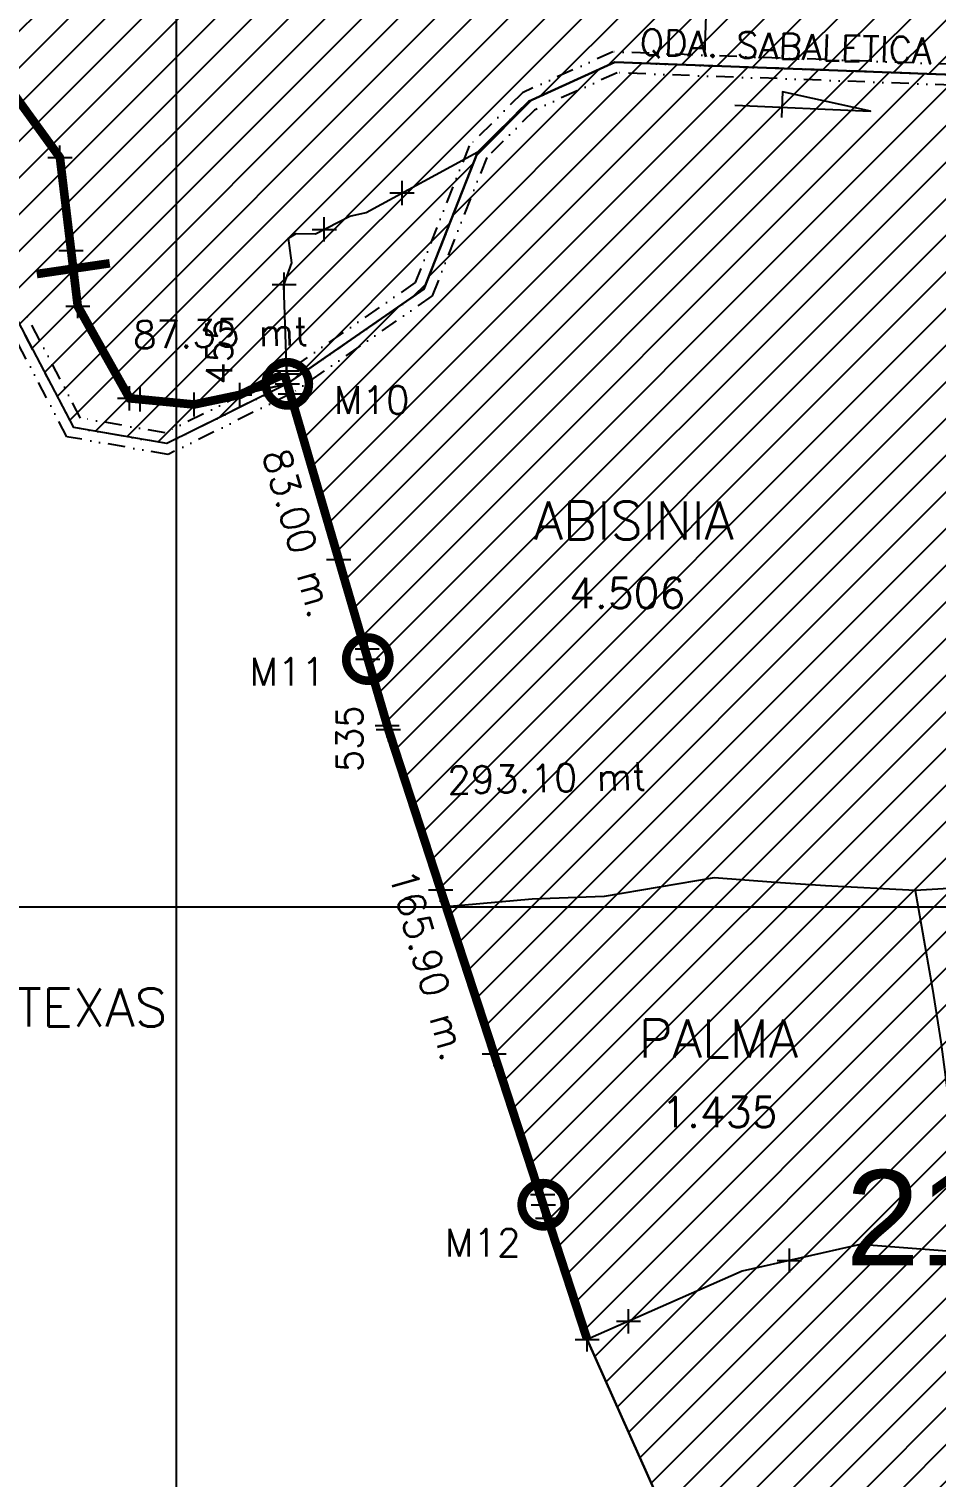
# Model space of a CAD drawing. Extents: x 14987 to 28539, y 5455 to 9112.
# Drawn here: x 23153.1 to 23415.8, y 5932 to 6351.1 of the extents above; entities that cross this region are included whole.
import ezdxf
from ezdxf.enums import TextEntityAlignment as Align

# ---------------------------------------------------------------- set-up
doc = ezdxf.new("R2010")
doc.units = 0
doc.header["$LTSCALE"] = 10
doc.header["$MEASUREMENT"] = 0
doc.header["$PDMODE"] = 2
doc.header["$PDSIZE"] = 3.5
doc.linetypes.add('DIVIDE', pattern=[1.25, 0.5, -0.25, 0, -0.25, 0, -0.25])
for name, color, linetype in [('AREA', 2, 'Continuous'), ('CANO', 5, 'DIVIDE'), ('CERCO', 2, 'Continuous'), ('COORD', 8, 'Continuous'), ('COORDENADAS', 1, 'Continuous'), ('DIV-', 5, 'Continuous'), ('HOJA', 8, 'Continuous'), ('MOJON', 2, 'Continuous'), ('PL', 3, 'Continuous'), ('PUA', 1, 'Continuous'), ('R', 1, 'Continuous'), ('r-100', 6, 'Continuous'), ('R-100B', 6, 'Continuous'), ('R60', 2, 'Continuous')]:
    doc.layers.add(name, color=color, linetype=linetype)
doc.styles.add('textstyle4', font='')
doc.styles.add('textstyle5', font='Arial.ttf')
doc.styles.get('textstyle4').set_extended_font_data('simplex')

msp = doc.modelspace()

# ---------------------------------------------------------------- hatches: boundary and pattern name
at = {"layer": 'COORDENADAS', "true_color": 0xe60000, "transparency": 33554687}
h = msp.add_hatch(dxfattribs=at)
h.set_pattern_fill('LINE', color=1, scale=60, angle=45, style=0, pattern_type=0)
h.set_pattern_definition([(45, (4432.520505406585, 1.3642e-12), (-5.303300858899106, 5.303300858899107), [])])
h.paths.add_polyline_path([(23082.71445548926, 6531.279213188714), (23082.51731819651, 6531.478454390023), (23321.60260775517, 6761.995608380687), (23538.9017951201, 7063.062606782868), (23646.07097646744, 7237.818913019201), (23741.13560775516, 7393.853108380693), (23829.56012132933, 7538.988556116431), (23938.8136077556, 7718.311608381411), (23969.42956946791, 7766.817230911377), (24140.91860775516, 8042.890608380691), (24178.69760775517, 8048.730608380688), (24189.83760775517, 8044.084608380687), (24203.97660775516, 8020.355608380688), (24209.12760775517, 8003.79360838069), (24215.23960775516, 7990.136608380691), (24225.03260775517, 7981.417608380693), (24228.98060775516, 7979.205608380694), (24231.82560775516, 7978.27460838069), (24269.18694468689, 7949.65658681878), (24293.86577491976, 7930.753106544033), (24263.41660775517, 7900.026608380698), (24207.03960775516, 7661.555608380692), (24195.53660775517, 7556.012608380687), (24195.50823096966, 7555.72691408053), (24155.66260775516, 7559.684608380693), (24165.32520122943, 7375.547761270868), (24169.17956984384, 7320.778332765649), (24174.30360775517, 7256.826608380693), (24180.47114215387, 7238.920413094694), (24177.684385036, 7232.516414153484), (24178.8894998549, 7227.554185350408), (24192.86801869906, 7117.528128667685), (24200.03481925842, 7065.937368357224), (24210.32064548512, 7003.164458674642), (24216.31066855057, 6966.138110791141), (24266.92121475583, 6953.946736554412), (24271.41260775516, 6952.823608380689), (24276.50860775516, 6952.446608380688), (24472.96390835839, 6915.747374381862), (24512.12931015965, 6908.253901750243), (24549.17365075417, 6901.391161231933), (24555.91410775516, 6900.16210838069), (24585.95688971228, 6895.078867065725), (24644.04460775516, 6886.66460838069), (24703.85529339992, 6877.710841197299), (24698.70860775516, 6831.161608380692), (24720.50360775516, 6796.817608380687), (24710.35660775517, 6777.568608380691), (24724.48160775517, 6776.08160838069), (24708.20560775516, 6745.57960838069), (24711.97060775516, 6716.635608380694), (24721.4524009106, 6692.89068621073), (24721.21468684272, 6690.37133840023), (24720.35307625568, 6687.341519720081), (24706.47008564082, 6654.382034190038), (24680.18653094467, 6599.962885393104), (24684.9267132126, 6482.973859780547), (24688.01960775517, 6450.18760838069), (24749.53460775517, 6386.905608380691), (24773.16821140741, 6338.366692883197), (24764.76858189628, 6334.465338793854), (24761.46860775516, 6332.932608380693), (24749.83445832648, 6327.359766460182), (24740.88860775517, 6324.347608380694), (24691.26160775516, 6303.588608380688), (24654.16360775517, 6278.144608380692), (24533.05660775516, 6237.083608380691), (24404.18060775517, 6226.790608380693), (24352.30560775517, 6223.505608380689), (24311.35860775517, 6218.425608380688), (24233.94760775517, 6177.309608380693), (24166.28760775516, 6142.622608380688), (24143.60960775516, 6141.074608380693), (24060.46760775516, 6145.34860838069), (24026.29860775516, 6152.129608380693), (23979.05260775516, 6145.475608380691), (23932.15660775516, 6142.982608380688), (23913.31660775517, 6146.830608380694), (23876.50832443271, 6132.855226862154), (23880.59460775516, 6158.355608380688), (23872.41760775516, 6188.458608380691), (23854.37460775516, 6207.065608380694), (23766.49960775516, 6222.460608380691), (23750.44360775517, 6235.272608380689), (23722.20860775516, 6247.538608380692), (23531.78860775517, 6145.088608380688), (23501.01260775516, 6208.978608380688), (23512.00460775516, 6264.906608380687), (23509.51160775516, 6280.249608380688), (23500.96460775517, 6312.994608380691), (23465.28860775517, 6328.24260838069), (23433.73160775517, 6337.383608380694), (23322.80160775517, 6341.457608380694), (23297.72360775516, 6330.148608380693), (23283.09860775516, 6315.568608380691), (23267.40760775517, 6275.765608380691), (23227.91460775516, 6248.390608380691), (23216.18246678391, 6242.583326254645), (23209.24154352429, 6239.147644763718), (23192.99060775516, 6231.103608380688), (23166.12105729749, 6235.723450595098), (23148.87348112951, 6268.540342630132), (23146.72272320486, 6308.894183308102), (23147.57631726538, 6333.858888989631), (23144.70968995889, 6337.810857006976), (23149.5390795015, 6421.826152173822), (23143.65098774116, 6459.878252102216), (23136.96846218654, 6476.215194323087), (23104.19132264553, 6502.541919611373), (23082.71445548926, 6531.279213188716), (23082.51992822051, 6531.480970878198)], flags=0)
at = {"layer": 'COORDENADAS', "true_color": 0x0075eb, "transparency": 33554687}
h = msp.add_hatch(dxfattribs=at)
h.set_pattern_fill('LINE', color=150, scale=60, angle=45, style=0, pattern_type=0)
h.set_pattern_definition([(45, (2299.249111823256, 0), (-5.303300858899106, 5.303300858899107), [])])
h.paths.add_polyline_path([(23227.91460775516, 6248.390608380691), (23267.40760775517, 6275.765608380691), (23283.09860775516, 6315.56860838069), (23297.72360775516, 6330.148608380692), (23322.80160775517, 6341.457608380693), (23433.73160775517, 6337.383608380693), (23465.28860775517, 6328.242608380689), (23500.96460775517, 6312.99460838069), (23509.51160775516, 6280.249608380687), (23512.00460775516, 6264.906608380687), (23501.01260775516, 6208.978608380687), (23531.78860775517, 6145.088608380687), (23653.19853651809, 6209.875457164955), (23722.20860775516, 6247.538608380692), (23750.44360775517, 6235.272608380688), (23766.49960775516, 6222.46060838069), (23854.37460775516, 6207.065608380693), (23872.41760775516, 6188.45860838069), (23880.59460775516, 6158.355608380687), (23874.19725761701, 6118.433053736884), (23806.35332393851, 6098.486608458927), (23785.00787101379, 6075.017749281742), (23759.46360775516, 6062.54960838069), (23733.85760775516, 6068.122608380687), (23707.65860775516, 6054.436608380693), (23667.90160775516, 5995.451608380692), (23609.134592757, 5922.192151271574), (23548.94360775517, 5835.217608380688), (23516.35460775517, 5757.663608380692), (23473.47560775516, 5691.71060838069), (23451.05556494227, 5669.670031973077), (23432.97974134811, 5662.343146682742), (23429.32112891955, 5658.911927249305), (23426.82756369266, 5656.573344075457), (23419.24988633324, 5649.466640557748), (23417.52860775516, 5647.85260838069), (23417.12273320275, 5653.497420645796), (23414.34343818298, 5692.151232575366), (23409.49629521553, 5759.564210084649), (23314.75360775516, 5971.789608380688), (23251.22119060391, 6168.730058571422)], flags=0)

# ---------------------------------------------------------------- linework, layer by layer
at = {"layer": 'AREA'}
for p in [(23162.07660775516, 6313.868608380693), (23167.24060775516, 6270.856608380691), (23227.73960775516, 6251.31460838069), (23227.91460775516, 6248.390608380691), (23227.91460775516, 6248.390608380691), (23182.24860775517, 6244.199608380692), (23200.91960775516, 6242.411608380691), (23214.16060775516, 6245.197608380691), (23251.04619060391, 6171.654058571421), (23251.22119060391, 6168.730058571422), (23251.22119060391, 6168.730058571422), (23257.18660775516, 6148.340608380688), (23301.85776773749, 6013.726880323989), (23302.0327677375, 6010.802880323983), (23302.0327677375, 6010.802880323983), (23314.75360775516, 5971.789608380688)]:
    msp.add_point(p, dxfattribs=at)
at = {"layer": 'CANO'}
msp.add_lwpolyline([(23722.20860775516, 6247.538608380692), (23645.90260775516, 6205.893608380688), (23531.78860775517, 6145.088608380687), (23514.02760775516, 6181.418608380689), (23501.01260775516, 6208.978608380687), (23512.00460775516, 6264.906608380687), (23509.51160775516, 6280.249608380687), (23500.96460775517, 6312.99460838069), (23465.28860775517, 6328.242608380689), (23433.73160775517, 6337.383608380693), (23322.80160775517, 6341.457608380693), (23297.72360775516, 6330.148608380692), (23283.09860775516, 6315.56860838069), (23267.40760775517, 6275.765608380691), (23227.91460775516, 6248.390608380691), (23192.99060775516, 6231.103608380687), (23166.08260775516, 6235.796608380693), (23148.87348112951, 6268.540342630131)], dxfattribs=at)
at = {"layer": 'CANO', "color": 152, "true_color": 0x2a7dc6}
for points in [[(23722.05879393037, 6250.874551823485), (23644.47860246696, 6208.534145125539), (23533.11940225245, 6149.197024622851), (23516.73167508068, 6182.718004756307), (23504.14649720057, 6209.36783206141), (23515.05211974647, 6264.856338042766), (23512.45008408022, 6280.870390681043), (23503.49593833698, 6315.175234762323), (23466.2992201037, 6331.073193042987), (23434.2111772197, 6340.368018279949), (23322.20919206455, 6344.481387860063), (23295.99240025111, 6332.658846245175), (23280.53722967739, 6317.251230042439), (23264.95047110321, 6277.712656877688), (23226.38647241519, 6250.981604182671), (23192.53927674784, 6234.227610610867), (23168.0516936739, 6238.498467878822), (23151.83430810379, 6269.355220512433)], [(23722.35842157996, 6244.202664937899), (23647.32661304335, 6203.253071635835), (23530.45781325788, 6140.980192138523), (23511.32354042964, 6180.119212005071), (23497.87871830976, 6208.589384699963), (23508.95709576385, 6264.956878718607), (23506.57313143011, 6279.628826080331), (23498.43327717335, 6310.813981999057), (23464.27799540663, 6325.412023718392), (23433.25203829063, 6334.399198481437), (23323.39402344578, 6338.433828901323), (23299.45481525921, 6327.638370516209), (23285.65998583294, 6313.885986718942), (23269.86474440712, 6273.818559883694), (23229.44274309513, 6245.79961257871), (23193.44193876249, 6227.979606150506), (23164.11352183643, 6233.094748882564), (23145.91265415523, 6267.725464747828)]]:
    msp.add_lwpolyline(points, dxfattribs=at)
at = {"layer": 'CERCO'}
for points in [[(23613.02560775516, 5965.171608380693), (23574.69760775517, 5969.235608380692), (23540.31260775516, 5976.186608380693), (23496.30860775516, 5996.24460838069), (23470.49460775516, 5987.806608380688), (23438.94224030877, 5995.861498006972), (23393.78660775517, 5999.291608380689), (23359.66060775516, 5991.594608380688), (23314.75360775516, 5971.789608380688), (23257.18660775516, 6148.340608380688), (23227.91460775516, 6248.390608380691), (23227.73960775516, 6251.31460838069), (23214.16060775516, 6245.197608380691), (23200.91960775516, 6242.411608380691), (23182.24860775517, 6244.199608380692), (23167.24060775516, 6270.856608380691), (23162.07660775516, 6313.868608380693), (23122.69860775516, 6368.15560838069), (23054.72660775516, 6406.397608380688), (23047.59860775516, 6410.844608380688), (23029.19260775516, 6417.322608380691)], [(23227.73960775516, 6251.31460838069), (23226.92260775516, 6276.926608380691), (23229.22460775516, 6283.372608380687), (23228.22960775517, 6290.53060838069), (23230.45260775516, 6291.927608380687), (23236.12460775516, 6291.793608380689), (23246.06460775516, 6296.957608380693), (23250.72060775516, 6297.982608380687), (23283.09860775516, 6315.56860838069)], [(23314.75360775516, 5971.789608380688), (23409.49629521553, 5759.564210084649), (23418.08160775516, 5640.161608380691), (23447.64860775516, 5605.677608380687), (23473.68260775516, 5627.455608380693), (23488.89760775516, 5637.741608380693), (23521.60860775517, 5662.237608380692), (23540.80960775516, 5671.930608380691)]]:
    msp.add_lwpolyline(points, dxfattribs=at)
at = {"layer": 'COORD'}
for p, q in [((23195.70260775516, 9011.9505940497), (23195.70260775516, 5554.58614677373)), ((22884.71907681278, 6097.054608380688), (28514.92539869945, 6097.054608380688))]:
    msp.add_line(p, q, dxfattribs=at)
at = {"layer": 'DIV-'}
for points in [[(23495.28513914733, 6510.768625570151), (23479.50629534187, 6512.678783674059), (23455.48469058836, 6515.030838346411), (23435.46671053206, 6512.67878367406), (23402.73144124794, 6508.445081497714), (23390.24963966884, 6507.269054161539), (23370.93817036854, 6503.858573945104), (23347.27208681827, 6496.722527178561), (23347.81627616565, 6491.830995537264), (23351.03669107925, 6466.717173087375), (23353.34270585131, 6450.238187252196), (23354.63927440618, 6440.655889099697), (23353.94777595791, 6430.296649889491), (23353.25627750963, 6410.786756909178), (23353.25627750963, 6392.485439953663), (23353.25627750963, 6383.334776768257), (23350.83604489314, 6368.486530134178), (23349.10728681997, 6355.019507862551), (23348.68455558709, 6343.509057282305)], [(23443.80491323008, 6111.642716154914), (23438.96880940754, 6103.454770319222), (23424.35332383086, 6102.618221003584), (23409.73783825418, 6101.781671687946), (23383.80955089504, 6103.144583293855), (23369.25332568595, 6104.053187892696), (23351.51293741782, 6105.416090083309), (23335.59205040775, 6102.690276286785), (23319.67116339768, 6099.964462490261), (23298.79154070228, 6099.192120567607), (23273.9091477691, 6097.054608380688)], [(23409.73783825418, 6101.781671687946), (23411.5573634172, 6091.332704678325), (23414.74155038119, 6073.160593870907), (23417.13819969239, 6057.965055891229), (23418.44173110029, 6048.52647217602), (23420.20013782271, 6033.63625145248), (23421.23741231884, 6020.473040101468), (23422.13430176063, 6007.188169587454), (23422.70383975498, 5997.094998747461)]]:
    msp.add_lwpolyline(points, dxfattribs=at)
at = {"layer": 'HOJA'}
for points in [[(23722.20860775516, 6247.538608380692), (23531.78860775517, 6145.088608380687), (23501.01260775516, 6208.978608380687), (23512.00460775516, 6264.906608380687), (23509.51160775516, 6280.249608380687), (23500.96460775517, 6312.99460838069), (23465.28860775517, 6328.242608380689), (23433.73160775517, 6337.383608380693), (23322.80160775517, 6341.457608380693), (23297.72360775516, 6330.148608380692), (23283.09860775516, 6315.56860838069), (23267.40760775517, 6275.765608380691), (23227.91460775516, 6248.390608380691), (23214.16060775516, 6245.197608380691), (23200.91960775516, 6242.411608380691), (23182.24860775517, 6244.199608380692), (23167.24060775516, 6270.856608380691), (23165.2986332986, 6287.031706236183), (23162.07660775516, 6313.868608380693), (23148.58927116176, 6332.462418163977)], [(23722.20860775516, 6247.538608380692), (23531.78860775517, 6145.088608380687), (23501.01260775516, 6208.978608380687), (23512.00460775516, 6264.906608380687), (23509.51160775516, 6280.249608380687), (23500.96460775517, 6312.99460838069), (23465.28860775517, 6328.242608380689), (23433.73160775517, 6337.383608380693), (23322.80160775517, 6341.457608380693), (23297.72360775516, 6330.148608380692), (23283.09860775516, 6315.56860838069), (23267.40760775517, 6275.765608380691), (23227.91460775516, 6248.390608380691), (23216.18246678391, 6242.583326254644), (23209.24154352429, 6239.147644763717), (23192.99060775516, 6231.103608380687), (23166.12105729749, 6235.723450595097), (23148.87348112951, 6268.540342630131)], [(23227.91460775516, 6248.390608380691), (23267.40760775517, 6275.765608380691), (23283.09860775516, 6315.56860838069), (23297.72360775516, 6330.148608380692), (23322.80160775517, 6341.457608380693), (23433.73160775517, 6337.383608380693), (23465.28860775517, 6328.242608380689), (23500.96460775517, 6312.99460838069), (23509.51160775516, 6280.249608380687), (23512.00460775516, 6264.906608380687), (23501.01260775516, 6208.978608380687), (23531.78860775517, 6145.088608380687), (23653.19853651809, 6209.875457164955), (23722.20860775516, 6247.538608380692)], [(23227.91460775516, 6248.390608380691), (23267.40760775517, 6275.765608380691), (23283.09860775516, 6315.56860838069), (23297.72360775516, 6330.148608380692), (23322.80160775517, 6341.457608380693), (23433.73160775517, 6337.383608380693), (23465.28860775517, 6328.242608380689), (23500.96460775517, 6312.99460838069), (23509.51160775516, 6280.249608380687), (23512.00460775516, 6264.906608380687), (23501.01260775516, 6208.978608380687), (23531.78860775517, 6145.088608380687), (23653.19853651809, 6209.875457164955), (23722.20860775516, 6247.538608380692)], [(23722.97860775516, 5847.012608380694), (23686.91460775516, 5808.624608380687), (23652.82060775517, 5759.692608380687), (23632.69560775517, 5749.08560838069), (23540.98779357054, 5672.020559690963), (23521.60860775517, 5662.237608380692), (23488.89760775516, 5637.741608380693), (23473.68260775516, 5627.455608380693), (23447.64860775516, 5605.677608380687), (23418.08160775516, 5640.161608380691), (23417.52860775516, 5647.85260838069), (23417.12273320275, 5653.497420645796), (23414.34343818298, 5692.151232575366), (23409.49629521553, 5759.564210084649), (23314.75360775516, 5971.789608380688), (23251.22119060391, 6168.730058571422), (23227.91460775516, 6248.390608380691)], [(23733.85760775516, 6068.122608380687), (23707.65860775516, 6054.436608380693), (23667.90160775516, 5995.451608380692), (23609.134592757, 5922.192151271574), (23548.94360775517, 5835.217608380688), (23516.35460775517, 5757.663608380692), (23473.47560775516, 5691.71060838069), (23451.05556494227, 5669.670031973077), (23432.97974134811, 5662.343146682742), (23429.32112891955, 5658.911927249305), (23426.82756369266, 5656.573344075457), (23419.24988633324, 5649.466640557748), (23417.52860775516, 5647.85260838069), (23417.12273320275, 5653.497420645796), (23414.34343818298, 5692.151232575366), (23409.49629521553, 5759.564210084649), (23314.75360775516, 5971.789608380688), (23251.22119060391, 6168.730058571422), (23227.91460775516, 6248.390608380691)]]:
    msp.add_lwpolyline(points, dxfattribs=at)
at = {"layer": 'MOJON', "color": 84, "true_color": 0x32a00e, "const_width": 2.5}
msp.add_lwpolyline([(23165.93538699232, 6281.728055989374), (23162.07660775516, 6313.868608380693), (23148.58927116176, 6332.462418163977), (23122.69860775516, 6368.15560838069), (23117.55182205625, 6371.051262160156), (23098.33596784098, 6381.862371100604), (23073.9751684032, 6395.568098342705), (23054.72660775516, 6406.397608380688), (23047.59860775516, 6410.844608380688), (23029.19260775516, 6417.322608380691), (22990.20855572552, 6433.905264459961), (23001.89160775517, 6446.254608380692), (23035.86594700514, 6482.166525815705), (23070.2278647394, 6518.488125582564), (23081.39818434274, 6530.295495620473)], dxfattribs=at)
at = {"layer": 'MOJON', "color": 12, "true_color": 0xd10000, "const_width": 2.5}
for points in [[(23176.50200132133, 6283.280194923359), (23155.36877266331, 6280.175917055389)], [(23226.38647241519, 6250.981604182671), (23214.16060775516, 6245.197608380691), (23200.91960775516, 6242.411608380691), (23182.24860775517, 6244.199608380692), (23167.24060775516, 6270.856608380691), (23165.93538699232, 6281.728055989374), (23165.93538699232, 6281.728055989374)], [(23314.75360775516, 5971.789608380688), (23257.18660775516, 6148.340608380688), (23227.02670992118, 6251.425391733032), (23227.02670992118, 6251.425391733032)]]:
    msp.add_lwpolyline(points, dxfattribs=at)
at = {"layer": 'MOJON', "const_width": 2.5}
for points in [[(23227.91460775516, 6242.140608380691, 1), (23227.91460775516, 6254.640608380691, 1)], [(23251.22119060391, 6162.480058571422, 1), (23251.22119060391, 6174.980058571422, 1)], [(23302.0327677375, 6004.552880323983, 1), (23302.0327677375, 6017.052880323983, 1)]]:
    msp.add_lwpolyline(points, format="xyb", close=True, dxfattribs=at)
at = {"layer": 'PL'}
msp.add_lwpolyline([(23148.58927116176, 6332.462418163977), (23162.07660775516, 6313.868608380693), (23165.2986332986, 6287.031706236183), (23167.24060775516, 6270.856608380691), (23182.24860775517, 6244.199608380692), (23200.91960775516, 6242.411608380691), (23214.16060775516, 6245.197608380691), (23227.91460775516, 6248.390608380691), (23242.79924587161, 6197.515777704593), (23251.22119060391, 6168.730058571422), (23256.83935602146, 6149.527494686965), (23272.30330906127, 6101.979520738572), (23287.80337084456, 6054.442713055319), (23302.0327677375, 6010.802880323983), (23314.75360775516, 5971.789608380688), (23335.13600735734, 5926.132650680276)], dxfattribs=at)
at = {"layer": 'PUA'}
for p in [(23261.12993862198, 6303.636400851621), (23238.62217842075, 6293.091139056454), (23238.62217842075, 6293.091139056454), (23165.2986332986, 6287.031706236183), (23165.2986332986, 6287.031706236183), (23226.98487518202, 6277.100967995593), (23227.71377712723, 6252.124368530658), (23227.71377712723, 6252.124368530658), (23185.35172240363, 6243.902443312323), (23185.35172240363, 6243.902443312323), (23228.75913572177, 6245.504060722229), (23242.79924587161, 6197.515777704593), (23256.83935602146, 6149.527494686965), (23272.30330906127, 6101.979520738572), (23287.80337084456, 6054.442713055319), (23303.30343262784, 6006.905905372074), (23373.3017313415, 5994.67131611802), (23326.70686328938, 5977.061263709595)]:
    msp.add_point(p, dxfattribs=at)
at = {"layer": 'R'}
for points in [[(23148.58927116176, 6332.462418163977), (23162.07660775516, 6313.868608380693), (23165.2986332986, 6287.031706236183), (23167.24060775516, 6270.856608380691), (23182.24860775517, 6244.199608380692), (23185.35172240363, 6243.902443312323), (23200.91960775516, 6242.411608380691), (23214.16060775516, 6245.197608380691), (23227.91460775516, 6248.390608380691), (23242.55060775516, 6198.365608380689), (23251.22119060391, 6168.730058571422), (23256.83935602142, 6149.52749468707), (23256.83935602142, 6149.52749468707), (23272.30330906127, 6101.979520738572), (23287.80337084456, 6054.442713055319), (23302.0327677375, 6010.802880323983), (23314.75360775516, 5971.789608380688), (23335.13600735734, 5926.132650680276)], [(23148.58927116176, 6332.462418163977), (23162.07660775516, 6313.868608380693), (23165.2986332986, 6287.031706236183), (23167.24060775516, 6270.856608380691), (23182.24860775517, 6244.199608380692), (23185.35172240363, 6243.902443312323), (23200.91960775516, 6242.411608380691), (23214.16060775516, 6245.197608380691), (23227.91460775516, 6248.390608380691), (23242.79924587161, 6197.515777704593), (23251.22119060391, 6168.730058571422), (23256.83935602142, 6149.527494687078), (23257.18660775516, 6148.340608380688), (23272.30330906238, 6101.979520735156), (23287.80337084456, 6054.442713055319), (23302.0327677375, 6010.802880323983), (23314.75360775516, 5971.789608380688), (23335.13600735734, 5926.132650680276)]]:
    msp.add_lwpolyline(points, dxfattribs=at)
at = {"layer": 'R60'}
msp.add_lwpolyline([(23357.5512360034, 6329.074248118475), (23396.80926908016, 6327.267249112356), (23371.29069187998, 6332.873866614475), (23371.05400015204, 6325.459294970122)], dxfattribs=at)

# ---------------------------------------------------------------- texts
at = {"layer": 'AREA', "style": 'textstyle4'}
for s, p in [('455', (23211.9301918014, 6248.173506919895)), ('535', (23249.70609656589, 6136.025326181461))]:
    msp.add_text(s, height=7.5, rotation=90, dxfattribs=at).set_placement(p)
at = {"layer": 'COORDENADAS', "color": 150, "true_color": 0x0075eb, "style": 'textstyle5'}
msp.add_text('216266,12', height=27.54521498927352, dxfattribs=at).set_placement((23480.53359328358, 5993.279372925057), align=Align.CENTER)
at = {"layer": 'MOJON', "color": 12, "true_color": 0xd10000, "style": 'textstyle4'}
for s, p in [('87.35 mt', (23208.65734947526, 6259.070193983754)), ('293.10 mt', (23303.12379481254, 6130.276909415476))]:
    msp.add_text(s, height=7.999999999999999, rotation=1.241982456623276, dxfattribs=at).set_placement(p, align=Align.CENTER)
at = {"layer": 'r-100', "style": 'textstyle4'}
for s, p in [('ABISINIA', (23328.26145030255, 6203.3381650642)), ('GILDA TEXAS', (23147.41585752584, 6062.383010886882)), ('PALMA', (23352.71697768314, 6053.382637534563))]:
    msp.add_text(s, height=11, dxfattribs=at).set_placement(p, align=Align.CENTER)
at = {"layer": 'R-100B', "style": 'textstyle4'}
for s, p in [('4.506', (23326.33115997433, 6183.472399434922)), ('1.435', (23353.01717423729, 6033.264950225952))]:
    msp.add_text(s, height=8.726235423542676, dxfattribs=at).set_placement(p, align=Align.CENTER)
at = {"layer": 'R60', "style": 'textstyle4'}
msp.add_text('QDA. SABALETICA', height=7.5075, rotation=358.2659312822621, dxfattribs=at).set_placement((23329.85388874594, 6343.610885328908))
for s, p in [('M10', (23252.35066213637, 6239.674731336821)), ('M11', (23227.90451103193, 6161.044802854351)), ('M12', (23284.51019834414, 5995.849707692196))]:
    msp.add_text(s, height=8, dxfattribs=at).set_placement(p, align=Align.CENTER)
for s, p in [('83.00 m.', (23227.47699810687, 6204.098073621328)), ('165.90 m.', (23265.01929669446, 6079.163823289604))]:
    msp.add_text(s, height=8, rotation=285.7870134075114, dxfattribs=at).set_placement(p, align=Align.CENTER)

doc.saveas('drawing.dxf')
